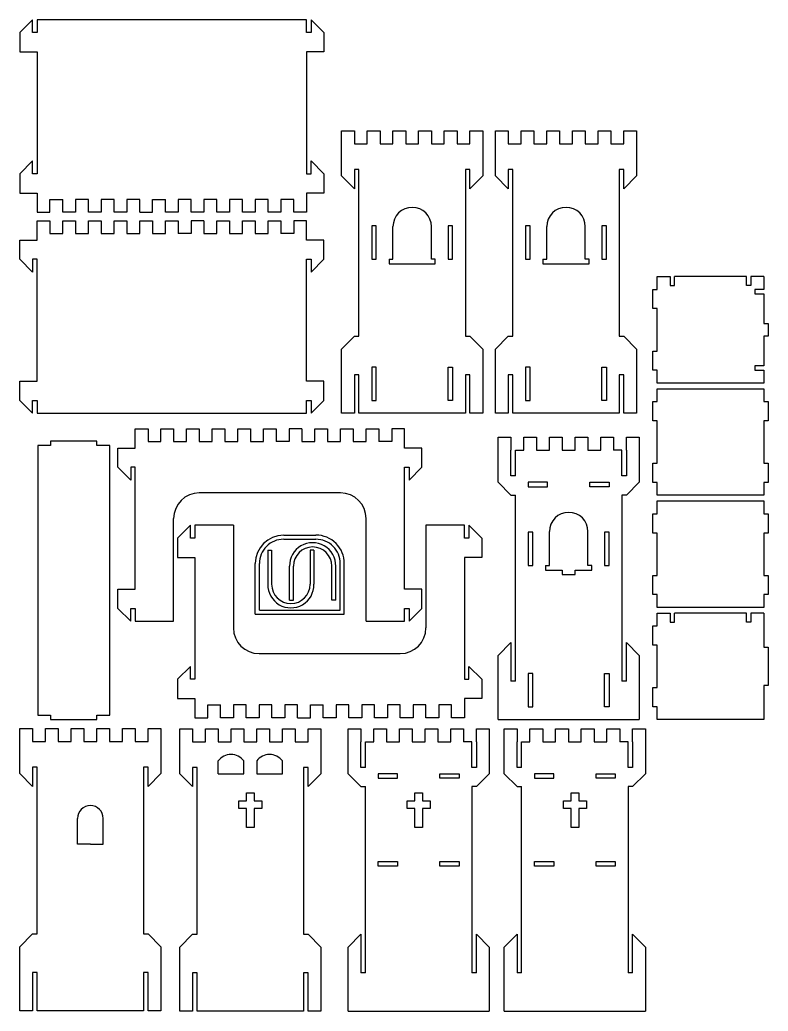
# Model space of a CAD drawing. Header units: millimetres. Extents: x 3 to 1433, y 3 to 703.
# Drawn here: x 905 to 1433, y 3 to 703 of the extents above; entities that cross this region are included whole.
import ezdxf

# ---------------------------------------------------------------- set-up
doc = ezdxf.new("R2010")
doc.units = ezdxf.units.MM

msp = doc.modelspace()

# ---------------------------------------------------------------- linework, layer by layer
for p, q in [((904.55, 693.95), (913.62, 703.02)), ((913.62, 693.95), (913.62, 703.02)), ((1107.17, 703.02), (916.79, 703.02)), ((916.79, 703.02), (916.79, 693.95)), ((1107.17, 693.95), (1107.17, 703.02)), ((1119.41, 693.95), (1110.34, 703.02)), ((1110.34, 703.02), (1110.34, 693.95)), ((904.55, 693.95), (904.55, 680.35)), ((916.79, 693.95), (913.62, 693.95)), ((1110.34, 693.95), (1107.17, 693.95)), ((1119.41, 693.95), (1119.41, 680.35)), ((904.55, 680.35), (916.79, 680.35)), ((916.79, 680.35), (916.79, 594.23)), ((1119.41, 680.35), (1107.17, 680.35)), ((1107.17, 680.35), (1107.17, 594.23)), ((1131.93, 592.76), (1131.93, 624.49)), ((1131.93, 624.49), (1141, 624.49)), ((1141, 624.49), (1141, 615.43)), ((1150.06, 615.43), (1150.06, 624.49)), ((1150.06, 624.49), (1159.13, 624.49)), ((1159.13, 624.49), (1159.13, 615.43)), ((1168.19, 615.43), (1168.19, 624.49)), ((1168.19, 624.49), (1177.26, 624.49)), ((1177.26, 624.49), (1177.26, 615.43)), ((1186.33, 615.43), (1186.33, 624.49)), ((1186.33, 624.49), (1195.39, 624.49)), ((1195.39, 624.49), (1195.39, 615.43)), ((1204.46, 615.43), (1204.46, 624.49)), ((1204.46, 624.49), (1213.52, 624.49)), ((1213.52, 624.49), (1213.52, 615.43)), ((1222.59, 615.43), (1222.59, 624.49)), ((1222.59, 624.49), (1231.65, 624.49)), ((1231.65, 624.49), (1231.65, 592.76)), ((1240.61, 592.76), (1240.61, 624.49)), ((1240.61, 624.49), (1249.68, 624.49)), ((1249.68, 624.49), (1249.68, 615.43)), ((1258.74, 615.43), (1258.74, 624.49)), ((1258.74, 624.49), (1267.81, 624.49)), ((1267.81, 624.49), (1267.81, 615.43)), ((1276.87, 615.43), (1276.87, 624.49)), ((1276.87, 624.49), (1285.94, 624.49)), ((1285.94, 624.49), (1285.94, 615.43)), ((1295.01, 615.43), (1295.01, 624.49)), ((1295.01, 624.49), (1304.07, 624.49)), ((1304.07, 624.49), (1304.07, 615.43)), ((1313.14, 615.43), (1313.14, 624.49)), ((1313.14, 624.49), (1322.2, 624.49)), ((1322.2, 624.49), (1322.2, 615.43)), ((1331.27, 615.43), (1331.27, 624.49)), ((1331.27, 624.49), (1340.33, 624.49)), ((1340.33, 624.49), (1340.33, 592.76)), ((1141, 615.43), (1150.06, 615.43)), ((1159.13, 615.43), (1168.19, 615.43)), ((1177.26, 615.43), (1186.33, 615.43)), ((1195.39, 615.43), (1204.46, 615.43)), ((1213.52, 615.43), (1222.59, 615.43)), ((1249.68, 615.43), (1258.74, 615.43)), ((1267.81, 615.43), (1276.87, 615.43)), ((1285.94, 615.43), (1295.01, 615.43)), ((1304.07, 615.43), (1313.14, 615.43)), ((1322.2, 615.43), (1331.27, 615.43)), ((904.55, 594.23), (913.62, 603.3)), ((913.62, 594.23), (913.62, 603.3)), ((1110.34, 594.23), (1110.34, 603.3)), ((1119.41, 594.23), (1110.34, 603.3)), ((1144.17, 597.3), (1141, 597.3)), ((1141, 597.3), (1141, 583.7)), ((1144.17, 479.44), (1144.17, 597.3)), ((1222.59, 597.3), (1219.42, 597.3)), ((1219.42, 597.3), (1219.42, 479.44)), ((1222.59, 583.7), (1222.59, 597.3)), ((1252.85, 597.3), (1249.68, 597.3)), ((1249.68, 597.3), (1249.68, 583.7)), ((1252.85, 479.44), (1252.85, 597.3)), ((1331.27, 597.3), (1328.1, 597.3)), ((1328.1, 597.3), (1328.1, 479.44)), ((1331.27, 583.7), (1331.27, 597.3)), ((904.55, 594.23), (904.55, 580.63)), ((916.79, 594.23), (913.62, 594.23)), ((1107.17, 594.23), (1110.34, 594.23)), ((1119.41, 594.23), (1119.41, 580.63)), ((1131.93, 592.76), (1141, 583.7)), ((1231.65, 592.76), (1222.59, 583.7)), ((1240.61, 592.76), (1249.68, 583.7)), ((1340.33, 592.76), (1331.27, 583.7)), ((904.55, 580.63), (916.79, 580.63)), ((916.79, 580.63), (916.79, 567.03)), ((925.85, 567.03), (925.85, 576.1)), ((925.85, 576.1), (934.92, 576.1)), ((934.92, 567.03), (934.92, 576.1)), ((953.05, 576.1), (943.99, 576.1)), ((943.99, 576.1), (943.99, 567.03)), ((953.05, 567.03), (953.05, 576.1)), ((971.18, 576.1), (962.12, 576.1)), ((962.12, 576.1), (962.12, 567.03)), ((971.18, 567.03), (971.18, 576.1)), ((989.31, 576.1), (980.25, 576.1)), ((980.25, 576.1), (980.25, 567.03)), ((989.31, 567.03), (989.31, 576.1)), ((998.38, 567.03), (998.38, 576.1)), ((998.38, 576.1), (1007.45, 576.1)), ((1007.45, 567.03), (1007.45, 576.1)), ((1025.58, 576.1), (1016.51, 576.1)), ((1016.51, 576.1), (1016.51, 567.03)), ((1025.58, 567.03), (1025.58, 576.1)), ((1043.71, 576.1), (1034.64, 576.1)), ((1034.64, 576.1), (1034.64, 567.03)), ((1043.71, 567.03), (1043.71, 576.1)), ((1061.84, 576.1), (1052.77, 576.1)), ((1052.77, 576.1), (1052.77, 567.03)), ((1061.84, 567.03), (1061.84, 576.1)), ((1079.97, 576.1), (1070.91, 576.1)), ((1070.91, 576.1), (1070.91, 567.03)), ((1079.97, 567.03), (1079.97, 576.1)), ((1098.1, 576.1), (1089.04, 576.1)), ((1089.04, 576.1), (1089.04, 567.03)), ((1098.1, 567.03), (1098.1, 576.1)), ((1119.41, 580.63), (1107.17, 580.63)), ((1107.17, 580.63), (1107.17, 567.03)), ((916.79, 567.03), (925.85, 567.03)), ((916.79, 561.03), (925.85, 561.03)), ((916.79, 547.43), (916.79, 561.03)), ((925.85, 561.03), (925.85, 551.97)), ((943.99, 567.03), (934.92, 567.03)), ((934.92, 551.97), (934.92, 561.03)), ((934.92, 561.03), (943.99, 561.03)), ((943.99, 561.03), (943.99, 551.97)), ((962.12, 567.03), (953.05, 567.03)), ((953.05, 551.97), (953.05, 561.03)), ((953.05, 561.03), (962.12, 561.03)), ((962.12, 561.03), (962.12, 551.97)), ((980.25, 567.03), (971.18, 567.03)), ((971.18, 551.97), (971.18, 561.03)), ((971.18, 561.03), (980.25, 561.03)), ((980.25, 561.03), (980.25, 551.97)), ((989.31, 567.03), (998.38, 567.03)), ((989.31, 551.97), (989.31, 561.03)), ((989.31, 561.03), (998.38, 561.03)), ((998.38, 561.03), (998.38, 551.97)), ((1016.51, 567.03), (1007.45, 567.03)), ((1007.45, 551.97), (1007.45, 561.03)), ((1007.45, 561.03), (1016.51, 561.03)), ((1016.51, 561.03), (1016.51, 551.97)), ((1034.64, 567.03), (1025.58, 567.03)), ((1025.58, 561.03), (1025.58, 551.97)), ((1034.64, 561.03), (1025.58, 561.03)), ((1034.64, 561.03), (1034.64, 551.97)), ((1052.77, 567.03), (1043.71, 567.03)), ((1043.71, 551.97), (1043.71, 561.03)), ((1043.71, 561.03), (1052.77, 561.03)), ((1052.77, 561.03), (1052.77, 551.97)), ((1070.91, 567.03), (1061.84, 567.03)), ((1061.84, 551.97), (1061.84, 561.03)), ((1061.84, 561.03), (1070.91, 561.03)), ((1070.91, 561.03), (1070.91, 551.97)), ((1089.04, 567.03), (1079.97, 567.03)), ((1079.97, 551.97), (1079.97, 561.03)), ((1079.97, 561.03), (1089.04, 561.03)), ((1089.04, 561.03), (1089.04, 551.97)), ((1107.17, 567.03), (1098.1, 567.03)), ((1107.17, 561.03), (1098.1, 561.03)), ((1098.1, 561.03), (1098.1, 551.97)), ((1107.17, 547.43), (1107.17, 561.03)), ((1156.41, 557.41), (1153.24, 557.41)), ((1153.24, 557.41), (1153.24, 533.84)), ((1156.41, 533.84), (1156.41, 557.41)), ((1168.19, 533.84), (1168.19, 556.95)), ((1195.39, 533.84), (1195.39, 556.95)), ((1210.35, 557.41), (1207.18, 557.41)), ((1207.18, 557.41), (1207.18, 533.84)), ((1210.35, 533.84), (1210.35, 557.41)), ((1265.09, 557.41), (1261.92, 557.41)), ((1261.92, 557.41), (1261.92, 533.84)), ((1265.09, 533.84), (1265.09, 557.41)), ((1276.87, 533.84), (1276.87, 556.95)), ((1304.07, 533.84), (1304.07, 556.95)), ((1319.03, 557.41), (1315.86, 557.41)), ((1315.86, 557.41), (1315.86, 533.84)), ((1319.03, 533.84), (1319.03, 557.41)), ((904.55, 533.84), (904.55, 547.43)), ((904.55, 547.43), (916.79, 547.43)), ((925.85, 551.97), (934.92, 551.97)), ((943.99, 551.97), (953.05, 551.97)), ((962.12, 551.97), (971.18, 551.97)), ((980.25, 551.97), (989.31, 551.97)), ((998.38, 551.97), (1007.45, 551.97)), ((1025.58, 551.97), (1016.51, 551.97)), ((1034.64, 551.97), (1043.71, 551.97)), ((1052.77, 551.97), (1061.84, 551.97)), ((1070.91, 551.97), (1079.97, 551.97)), ((1098.1, 551.97), (1089.04, 551.97)), ((1119.41, 547.43), (1107.17, 547.43)), ((1119.41, 533.84), (1119.41, 547.43)), ((904.55, 533.84), (913.62, 524.77)), ((916.79, 533.84), (913.62, 533.84)), ((913.62, 533.84), (913.62, 524.77)), ((916.79, 447.71), (916.79, 533.84)), ((1107.17, 447.71), (1107.17, 533.84)), ((1107.17, 533.84), (1110.34, 533.84)), ((1110.34, 533.84), (1110.34, 524.77)), ((1119.41, 533.84), (1110.34, 524.77)), ((1153.24, 533.84), (1156.41, 533.84)), ((1165.48, 533.84), (1165.48, 530.67)), ((1165.48, 533.84), (1168.19, 533.84)), ((1198.11, 533.84), (1195.39, 533.84)), ((1198.11, 530.67), (1198.11, 533.84)), ((1207.18, 533.84), (1210.35, 533.84)), ((1261.92, 533.84), (1265.09, 533.84)), ((1274.15, 533.84), (1274.15, 530.67)), ((1274.15, 533.84), (1276.87, 533.84)), ((1306.79, 533.84), (1304.07, 533.84)), ((1306.79, 530.67), (1306.79, 533.84)), ((1315.86, 533.84), (1319.03, 533.84)), ((1165.48, 530.67), (1198.11, 530.67)), ((1274.15, 530.67), (1306.79, 530.67)), ((1354.85, 512.59), (1354.85, 521.65)), ((1354.85, 521.65), (1363.92, 521.65)), ((1363.92, 521.65), (1363.92, 515.31)), ((1367.09, 515.31), (1367.09, 521.65)), ((1417.86, 521.65), (1367.09, 521.65)), ((1417.86, 515.31), (1417.86, 521.65)), ((1430.1, 521.65), (1421.03, 521.65)), ((1421.03, 521.65), (1421.03, 515.31)), ((1430.1, 521.65), (1430.1, 512.59)), ((1351.68, 498.99), (1351.68, 512.59)), ((1351.68, 512.59), (1354.85, 512.59)), ((1363.92, 515.31), (1367.09, 515.31)), ((1421.03, 515.31), (1417.86, 515.31)), ((1430.1, 512.59), (1423.75, 512.59)), ((1423.75, 512.59), (1423.75, 509.41)), ((1423.75, 509.41), (1430.1, 509.41)), ((1430.1, 509.41), (1430.1, 488.56)), ((1354.85, 498.99), (1351.68, 498.99)), ((1354.85, 469.07), (1354.85, 498.99)), ((1430.1, 488.56), (1433.27, 488.56)), ((1433.27, 488.56), (1433.27, 479.5)), ((1141, 479.44), (1131.93, 470.38)), ((1141, 479.44), (1144.17, 479.44)), ((1219.42, 479.44), (1222.59, 479.44)), ((1222.59, 479.44), (1231.65, 470.38)), ((1249.68, 479.44), (1240.61, 470.38)), ((1249.68, 479.44), (1252.85, 479.44)), ((1328.1, 479.44), (1331.27, 479.44)), ((1331.27, 479.44), (1340.33, 470.38)), ((1433.27, 479.5), (1430.1, 479.5)), ((1430.1, 479.5), (1430.1, 458.65)), ((1131.93, 425.05), (1131.93, 470.38)), ((1231.65, 470.38), (1231.65, 425.05)), ((1240.61, 425.05), (1240.61, 470.38)), ((1340.33, 470.38), (1340.33, 425.05)), ((1351.68, 455.47), (1351.68, 469.07)), ((1351.68, 469.07), (1354.85, 469.07)), ((1153.24, 457.68), (1153.24, 452.24)), ((1156.41, 457.68), (1153.24, 457.68)), ((1156.41, 434.11), (1156.41, 457.68)), ((1207.18, 434.11), (1207.18, 457.68)), ((1207.18, 457.68), (1210.35, 457.68)), ((1210.35, 457.68), (1210.35, 452.24)), ((1261.92, 457.68), (1261.92, 452.24)), ((1265.09, 457.68), (1261.92, 457.68)), ((1265.09, 434.11), (1265.09, 457.68)), ((1315.86, 434.11), (1315.86, 457.68)), ((1315.86, 457.68), (1319.03, 457.68)), ((1319.03, 457.68), (1319.03, 452.24)), ((1354.85, 455.47), (1351.68, 455.47)), ((1354.85, 446.41), (1354.85, 455.47)), ((1430.1, 458.65), (1423.75, 458.65)), ((1423.75, 458.65), (1423.75, 455.47)), ((1423.75, 455.47), (1430.1, 455.47)), ((1430.1, 455.47), (1430.1, 446.41)), ((1144.17, 452.24), (1141, 452.24)), ((1141, 452.24), (1141, 425.05)), ((1144.17, 425.05), (1144.17, 452.24)), ((1153.24, 452.24), (1153.24, 434.11)), ((1210.35, 452.24), (1210.35, 434.11)), ((1222.59, 452.24), (1219.42, 452.24)), ((1219.42, 452.24), (1219.42, 425.05)), ((1222.59, 425.05), (1222.59, 452.24)), ((1252.85, 452.24), (1249.68, 452.24)), ((1249.68, 452.24), (1249.68, 425.05)), ((1252.85, 425.05), (1252.85, 452.24)), ((1261.92, 452.24), (1261.92, 434.11)), ((1319.03, 452.24), (1319.03, 434.11)), ((1331.27, 452.24), (1328.1, 452.24)), ((1328.1, 452.24), (1328.1, 425.05)), ((1331.27, 425.05), (1331.27, 452.24)), ((904.55, 434.11), (904.55, 447.71)), ((904.55, 447.71), (916.79, 447.71)), ((1119.41, 447.71), (1107.17, 447.71)), ((1119.41, 434.11), (1119.41, 447.71)), ((1430.1, 446.41), (1354.85, 446.41)), ((1354.85, 433.34), (1354.85, 442.41)), ((1354.85, 442.41), (1430.1, 442.41)), ((1430.1, 442.41), (1430.1, 433.34)), ((904.55, 434.11), (913.62, 425.05)), ((913.62, 425.05), (913.62, 434.11)), ((913.62, 434.11), (916.79, 434.11)), ((916.79, 434.11), (916.79, 425.05)), ((1107.17, 425.05), (1107.17, 434.11)), ((1107.17, 434.11), (1110.34, 434.11)), ((1110.34, 434.11), (1110.34, 425.05)), ((1119.41, 434.11), (1110.34, 425.05)), ((1153.24, 434.11), (1156.41, 434.11)), ((1210.35, 434.11), (1207.18, 434.11)), ((1261.92, 434.11), (1265.09, 434.11)), ((1319.03, 434.11), (1315.86, 434.11)), ((1351.68, 419.74), (1351.68, 433.34)), ((1351.68, 433.34), (1354.85, 433.34)), ((1430.1, 433.34), (1433.27, 433.34)), ((1433.27, 433.34), (1433.27, 419.74)), ((916.79, 425.05), (1107.17, 425.05)), ((1141, 425.05), (1131.93, 425.05)), ((1219.42, 425.05), (1144.17, 425.05)), ((1231.65, 425.05), (1222.59, 425.05)), ((1249.68, 425.05), (1240.61, 425.05)), ((1328.1, 425.05), (1252.85, 425.05)), ((1340.33, 425.05), (1331.27, 425.05)), ((986.04, 414.13), (995.11, 414.13)), ((986.04, 400.53), (986.04, 414.13)), ((995.11, 414.13), (995.11, 405.06)), ((1004.17, 405.06), (1004.17, 414.13)), ((1004.17, 414.13), (1013.24, 414.13)), ((1013.24, 414.13), (1013.24, 405.06)), ((1022.3, 405.06), (1022.3, 414.13)), ((1022.3, 414.13), (1031.37, 414.13)), ((1031.37, 414.13), (1031.37, 405.06)), ((1040.44, 405.06), (1040.44, 414.13)), ((1040.44, 414.13), (1049.5, 414.13)), ((1049.5, 414.13), (1049.5, 405.06)), ((1058.57, 405.06), (1058.57, 414.13)), ((1058.57, 414.13), (1067.63, 414.13)), ((1067.63, 414.13), (1067.63, 405.06)), ((1076.7, 405.06), (1076.7, 414.13)), ((1076.7, 414.13), (1085.76, 414.13)), ((1085.76, 414.13), (1085.76, 405.06)), ((1094.83, 414.13), (1094.83, 405.06)), ((1103.9, 414.13), (1094.83, 414.13)), ((1103.9, 414.13), (1103.9, 405.06)), ((1112.96, 405.06), (1112.96, 414.13)), ((1112.96, 414.13), (1122.03, 414.13)), ((1122.03, 414.13), (1122.03, 405.06)), ((1131.09, 405.06), (1131.09, 414.13)), ((1131.09, 414.13), (1140.16, 414.13)), ((1140.16, 414.13), (1140.16, 405.06)), ((1149.22, 405.06), (1149.22, 414.13)), ((1149.22, 414.13), (1158.29, 414.13)), ((1158.29, 414.13), (1158.29, 405.06)), ((1176.42, 414.13), (1167.36, 414.13)), ((1167.36, 414.13), (1167.36, 405.06)), ((1176.42, 400.53), (1176.42, 414.13)), ((1354.85, 419.74), (1351.68, 419.74)), ((1354.85, 389.83), (1354.85, 419.74)), ((1433.27, 419.74), (1430.1, 419.74)), ((1430.1, 419.74), (1430.1, 389.83)), ((1242.5, 376.39), (1242.5, 408.12)), ((1242.5, 408.12), (1251.57, 408.12)), ((1251.57, 408.12), (1251.57, 399.05)), ((1260.63, 399.05), (1260.63, 408.12)), ((1260.63, 408.12), (1269.7, 408.12)), ((1269.7, 408.12), (1269.7, 399.05)), ((1278.76, 399.05), (1278.76, 408.12)), ((1278.76, 408.12), (1287.83, 408.12)), ((1287.83, 408.12), (1287.83, 399.05)), ((1296.89, 399.05), (1296.89, 408.12)), ((1296.89, 408.12), (1305.96, 408.12)), ((1305.96, 408.12), (1305.96, 399.05)), ((1315.03, 399.05), (1315.03, 408.12)), ((1315.03, 408.12), (1324.09, 408.12)), ((1324.09, 408.12), (1324.09, 399.05)), ((1333.16, 399.05), (1333.16, 408.12)), ((1333.16, 408.12), (1342.22, 408.12)), ((1342.22, 408.12), (1342.22, 376.39)), ((917.28, 402.22), (917.28, 211.84)), ((926.34, 402.22), (917.28, 402.22)), ((958.98, 405.4), (926.34, 405.4)), ((926.34, 405.4), (926.34, 402.22)), ((958.98, 402.22), (958.98, 405.4)), ((968.05, 402.22), (958.98, 402.22)), ((968.05, 211.84), (968.05, 402.22)), ((973.8, 386.93), (973.8, 400.53)), ((973.8, 400.53), (986.04, 400.53)), ((995.11, 405.06), (1004.17, 405.06)), ((1013.24, 405.06), (1022.3, 405.06)), ((1031.37, 405.06), (1040.44, 405.06)), ((1049.5, 405.06), (1058.57, 405.06)), ((1067.63, 405.06), (1076.7, 405.06)), ((1094.83, 405.06), (1085.76, 405.06)), ((1103.9, 405.06), (1112.96, 405.06)), ((1122.03, 405.06), (1131.09, 405.06)), ((1140.16, 405.06), (1149.22, 405.06)), ((1167.36, 405.06), (1158.29, 405.06)), ((1188.66, 400.53), (1176.42, 400.53)), ((1188.66, 386.93), (1188.66, 400.53)), ((1251.57, 380.92), (1251.57, 399.05)), ((1254.74, 380.92), (1254.74, 399.05)), ((1254.74, 399.05), (1260.63, 399.05)), ((1269.7, 399.05), (1278.76, 399.05)), ((1287.83, 399.05), (1296.89, 399.05)), ((1305.96, 399.05), (1315.03, 399.05)), ((1329.98, 399.05), (1324.09, 399.05)), ((1329.98, 380.92), (1329.98, 399.05)), ((1333.16, 399.05), (1333.16, 380.92)), ((973.8, 386.93), (982.87, 377.86)), ((986.04, 386.93), (982.87, 386.93)), ((982.87, 386.93), (982.87, 377.86)), ((986.04, 300.8), (986.04, 386.93)), ((1176.42, 300.8), (1176.42, 386.93)), ((1176.42, 386.93), (1179.59, 386.93)), ((1179.59, 386.93), (1179.59, 377.86)), ((1188.66, 386.93), (1179.59, 377.86)), ((1351.68, 376.23), (1351.68, 389.83)), ((1351.68, 389.83), (1354.85, 389.83)), ((1430.1, 389.83), (1433.27, 389.83)), ((1433.27, 389.83), (1433.27, 376.23)), ((1254.74, 380.92), (1251.57, 380.92)), ((1333.16, 380.92), (1329.98, 380.92)), ((1242.5, 376.39), (1251.57, 367.32)), ((1263.8, 376.39), (1263.8, 373.21)), ((1277.4, 376.39), (1263.8, 376.39)), ((1263.8, 373.21), (1277.4, 373.21)), ((1277.4, 373.21), (1277.4, 376.39)), ((1307.32, 373.21), (1307.32, 376.39)), ((1307.32, 376.39), (1320.92, 376.39)), ((1320.92, 373.21), (1307.32, 373.21)), ((1320.92, 376.39), (1320.92, 373.21)), ((1342.22, 376.39), (1333.16, 367.32)), ((1354.85, 376.23), (1351.68, 376.23)), ((1354.85, 367.16), (1354.85, 376.23)), ((1433.27, 376.23), (1430.1, 376.23)), ((1430.1, 376.23), (1430.1, 367.16)), ((1131.09, 368.8), (1031.37, 368.8)), ((1251.57, 367.32), (1254.74, 367.32)), ((1254.74, 235.87), (1254.74, 367.32)), ((1333.16, 367.32), (1329.98, 367.32)), ((1329.98, 367.32), (1329.98, 235.87)), ((1430.1, 367.16), (1354.85, 367.16)), ((1354.85, 354.1), (1354.85, 363.16)), ((1354.85, 363.16), (1430.1, 363.16)), ((1430.1, 363.16), (1430.1, 354.1)), ((1013.24, 278.14), (1013.24, 350.67)), ((1149.22, 278.14), (1149.22, 350.67)), ((1351.68, 340.5), (1351.68, 354.1)), ((1351.68, 354.1), (1354.85, 354.1)), ((1430.1, 354.1), (1433.27, 354.1)), ((1433.27, 354.1), (1433.27, 340.5)), ((1016.05, 336.86), (1025.12, 345.93)), ((1025.12, 336.86), (1025.12, 345.93)), ((1028.29, 345.93), (1028.29, 336.86)), ((1055.49, 345.93), (1028.29, 345.93)), ((1055.49, 345.93), (1055.49, 273.4)), ((1218.67, 345.93), (1191.47, 345.93)), ((1191.47, 345.93), (1191.47, 273.4)), ((1218.67, 336.86), (1218.67, 345.93)), ((1230.91, 336.86), (1221.84, 345.93)), ((1221.84, 345.93), (1221.84, 336.86)), ((1016.05, 336.86), (1016.05, 323.26)), ((1028.29, 336.86), (1025.12, 336.86)), ((1090.99, 339), (1113.72, 339)), ((1221.84, 336.86), (1218.67, 336.86)), ((1230.91, 336.86), (1230.91, 323.26)), ((1266.98, 341.03), (1263.8, 341.03)), ((1263.8, 341.03), (1263.8, 317.46)), ((1266.98, 317.46), (1266.98, 341.03)), ((1278.76, 317.46), (1278.76, 341.49)), ((1305.96, 317.46), (1305.96, 341.49)), ((1320.92, 341.03), (1317.74, 341.03)), ((1317.74, 341.03), (1317.74, 317.46)), ((1320.92, 317.46), (1320.92, 341.03)), ((1354.85, 340.5), (1351.68, 340.5)), ((1354.85, 310.58), (1354.85, 340.5)), ((1433.27, 340.5), (1430.1, 340.5)), ((1430.1, 340.5), (1430.1, 310.58)), ((1090.99, 336.1), (1113.72, 336.1)), ((1016.05, 323.26), (1028.29, 323.26)), ((1028.29, 323.26), (1028.29, 237.14)), ((1079.72, 328.28), (1079.72, 304.26)), ((1079.72, 328.28), (1082.44, 328.28)), ((1082.44, 328.28), (1082.44, 304.26)), ((1112.36, 328.28), (1109.64, 328.28)), ((1109.64, 328.28), (1109.64, 304.26)), ((1112.36, 328.28), (1112.36, 304.26)), ((1230.91, 323.26), (1218.67, 323.26)), ((1218.67, 323.26), (1218.67, 237.14)), ((1070.9, 283.06), (1070.88, 318.91)), ((1073.8, 285.96), (1073.8, 318.91)), ((1095.11, 293.02), (1095.11, 317.05)), ((1097.83, 293.02), (1097.83, 317.05)), ((1125.03, 293.02), (1125.03, 317.05)), ((1127.75, 293.02), (1127.75, 317.05)), ((1130.91, 285.96), (1130.91, 318.91)), ((1133.81, 283.06), (1133.81, 318.91)), ((1263.8, 317.46), (1266.98, 317.46)), ((1276.04, 317.46), (1276.04, 314.29)), ((1276.04, 317.46), (1278.76, 317.46)), ((1308.68, 317.46), (1305.96, 317.46)), ((1308.68, 314.29), (1308.68, 317.46)), ((1317.74, 317.46), (1320.92, 317.46)), ((1276.04, 314.29), (1287.83, 314.29)), ((1287.83, 314.29), (1287.83, 311.12)), ((1287.83, 311.12), (1296.89, 311.12)), ((1296.89, 314.29), (1308.68, 314.29)), ((1296.89, 311.12), (1296.89, 314.29)), ((1351.68, 296.98), (1351.68, 310.58)), ((1351.68, 310.58), (1354.85, 310.58)), ((1430.1, 310.58), (1433.27, 310.58)), ((1433.27, 310.58), (1433.27, 296.98)), ((973.8, 287.21), (973.8, 300.8)), ((973.8, 300.8), (986.04, 300.8)), ((1188.66, 300.8), (1176.42, 300.8)), ((1188.66, 287.21), (1188.66, 300.8)), ((1354.85, 296.98), (1351.68, 296.98)), ((1354.85, 287.92), (1354.85, 296.98)), ((1433.27, 296.98), (1430.1, 296.98)), ((1430.1, 296.98), (1430.1, 287.92)), ((973.8, 287.21), (982.87, 278.14)), ((982.87, 278.14), (982.87, 287.21)), ((982.87, 287.21), (986.04, 287.21)), ((986.04, 287.21), (986.04, 278.14)), ((1095.11, 293.02), (1097.83, 293.02)), ((1127.75, 293.02), (1125.03, 293.02)), ((1176.42, 278.14), (1176.42, 287.21)), ((1176.42, 287.21), (1179.59, 287.21)), ((1179.59, 287.21), (1179.59, 278.14)), ((1188.66, 287.21), (1179.59, 278.14)), ((1430.1, 287.92), (1354.85, 287.92)), ((1070.9, 283.06), (1133.81, 283.06)), ((1073.8, 285.96), (1130.91, 285.96)), ((1354.85, 274.85), (1354.85, 283.92)), ((1354.85, 283.92), (1363.92, 283.92)), ((1363.92, 283.92), (1363.92, 277.57)), ((1367.09, 277.57), (1367.09, 283.92)), ((1417.86, 283.92), (1367.09, 283.92)), ((1417.86, 277.57), (1417.86, 283.92)), ((1430.1, 283.92), (1421.03, 283.92)), ((1421.03, 283.92), (1421.03, 277.57)), ((1430.1, 283.92), (1430.1, 259.89)), ((986.04, 278.14), (1013.24, 278.14)), ((1149.22, 278.14), (1176.42, 278.14)), ((1351.68, 261.25), (1351.68, 274.85)), ((1351.68, 274.85), (1354.85, 274.85)), ((1363.92, 277.57), (1367.09, 277.57)), ((1421.03, 277.57), (1417.86, 277.57)), ((1251.57, 263.07), (1242.5, 254)), ((1251.57, 263.07), (1251.57, 235.87)), ((1333.16, 235.87), (1333.16, 263.07)), ((1333.16, 263.07), (1342.22, 254)), ((1354.85, 261.25), (1351.68, 261.25)), ((1354.85, 231.34), (1354.85, 261.25)), ((1430.1, 259.89), (1433.27, 259.89)), ((1433.27, 259.89), (1433.27, 232.7)), ((1073.62, 255.27), (1173.34, 255.27)), ((1242.5, 208.67), (1242.5, 254)), ((1342.22, 254), (1342.22, 208.67)), ((1016.05, 237.14), (1025.12, 246.21)), ((1025.12, 237.14), (1025.12, 246.21)), ((1221.84, 237.14), (1221.84, 246.21)), ((1230.91, 237.14), (1221.84, 246.21)), ((1266.98, 241.31), (1263.8, 241.31)), ((1263.8, 241.31), (1263.8, 235.87)), ((1266.98, 217.74), (1266.98, 241.31)), ((1317.74, 217.74), (1317.74, 241.31)), ((1317.74, 241.31), (1320.92, 241.31)), ((1320.92, 241.31), (1320.92, 235.87)), ((1016.05, 237.14), (1016.05, 223.54)), ((1028.29, 237.14), (1025.12, 237.14)), ((1218.67, 237.14), (1221.84, 237.14)), ((1230.91, 237.14), (1230.91, 223.54)), ((1254.74, 235.87), (1251.57, 235.87)), ((1263.8, 235.87), (1263.8, 217.74)), ((1320.92, 235.87), (1320.92, 217.74)), ((1333.16, 235.87), (1329.98, 235.87)), ((1351.68, 217.74), (1351.68, 231.34)), ((1351.68, 231.34), (1354.85, 231.34)), ((1433.27, 232.7), (1430.1, 232.7)), ((1430.1, 232.7), (1430.1, 208.67)), ((1016.05, 223.54), (1028.29, 223.54)), ((1028.29, 223.54), (1028.29, 209.94)), ((1037.36, 209.94), (1037.36, 219.01)), ((1037.36, 219.01), (1046.42, 219.01)), ((1046.42, 209.94), (1046.42, 219.01)), ((1064.56, 219.01), (1055.49, 219.01)), ((1055.49, 219.01), (1055.49, 209.94)), ((1064.56, 209.94), (1064.56, 219.01)), ((1082.69, 219.01), (1073.62, 219.01)), ((1073.62, 219.01), (1073.62, 209.94)), ((1082.69, 209.94), (1082.69, 219.01)), ((1100.82, 219.01), (1091.75, 219.01)), ((1091.75, 219.01), (1091.75, 209.94)), ((1100.82, 209.94), (1100.82, 219.01)), ((1109.88, 209.94), (1109.88, 219.01)), ((1109.88, 219.01), (1118.95, 219.01)), ((1118.95, 209.94), (1118.95, 219.01)), ((1137.08, 219.01), (1128.02, 219.01)), ((1128.02, 219.01), (1128.02, 209.94)), ((1137.08, 209.94), (1137.08, 219.01)), ((1155.21, 219.01), (1146.15, 219.01)), ((1146.15, 219.01), (1146.15, 209.94)), ((1155.21, 209.94), (1155.21, 219.01)), ((1173.34, 219.01), (1164.28, 219.01)), ((1164.28, 219.01), (1164.28, 209.94)), ((1173.34, 209.94), (1173.34, 219.01)), ((1191.47, 219.01), (1182.41, 219.01)), ((1182.41, 219.01), (1182.41, 209.94)), ((1191.47, 209.94), (1191.47, 219.01)), ((1209.61, 219.01), (1200.54, 219.01)), ((1200.54, 219.01), (1200.54, 209.94)), ((1209.61, 209.94), (1209.61, 219.01)), ((1230.91, 223.54), (1218.67, 223.54)), ((1218.67, 223.54), (1218.67, 209.94)), ((1263.8, 217.74), (1266.98, 217.74)), ((1320.92, 217.74), (1317.74, 217.74)), ((1354.85, 217.74), (1351.68, 217.74)), ((1354.85, 208.67), (1354.85, 217.74)), ((917.28, 211.84), (926.34, 211.84)), ((926.34, 211.84), (926.34, 208.67)), ((958.98, 208.67), (958.98, 211.84)), ((958.98, 211.84), (968.05, 211.84)), ((926.34, 208.67), (958.98, 208.67)), ((1028.29, 209.94), (1037.36, 209.94)), ((1055.49, 209.94), (1046.42, 209.94)), ((1073.62, 209.94), (1064.56, 209.94)), ((1091.75, 209.94), (1082.69, 209.94)), ((1100.82, 209.94), (1109.88, 209.94)), ((1128.02, 209.94), (1118.95, 209.94)), ((1146.15, 209.94), (1137.08, 209.94)), ((1164.28, 209.94), (1155.21, 209.94)), ((1182.41, 209.94), (1173.34, 209.94)), ((1200.54, 209.94), (1191.47, 209.94)), ((1218.67, 209.94), (1209.61, 209.94)), ((1242.5, 208.67), (1342.22, 208.67)), ((1430.1, 208.67), (1354.85, 208.67)), ((904.55, 170.57), (904.55, 202.3)), ((904.55, 202.3), (913.62, 202.3)), ((913.62, 202.3), (913.62, 193.23)), ((922.68, 193.23), (922.68, 202.3)), ((922.68, 202.3), (931.75, 202.3)), ((931.75, 202.3), (931.75, 193.23)), ((940.81, 193.23), (940.81, 202.3)), ((940.81, 202.3), (949.88, 202.3)), ((949.88, 202.3), (949.88, 193.23)), ((958.94, 193.23), (958.94, 202.3)), ((958.94, 202.3), (968.01, 202.3)), ((968.01, 202.3), (968.01, 193.23)), ((977.08, 193.23), (977.08, 202.3)), ((977.08, 202.3), (986.14, 202.3)), ((986.14, 202.3), (986.14, 193.23)), ((995.21, 193.23), (995.21, 202.3)), ((995.21, 202.3), (1004.27, 202.3)), ((1004.27, 202.3), (1004.27, 170.57)), ((1017.5, 170.44), (1017.5, 202.17)), ((1017.5, 202.17), (1026.57, 202.17)), ((1026.57, 202.17), (1026.57, 193.1)), ((1035.63, 193.1), (1035.63, 202.17)), ((1035.63, 202.17), (1044.7, 202.17)), ((1044.7, 202.17), (1044.7, 193.1)), ((1053.77, 193.1), (1053.77, 202.17)), ((1053.77, 202.17), (1062.83, 202.17)), ((1062.83, 202.17), (1062.83, 193.1)), ((1071.9, 193.1), (1071.9, 202.17)), ((1071.9, 202.17), (1080.96, 202.17)), ((1080.96, 202.17), (1080.96, 193.1)), ((1090.03, 193.1), (1090.03, 202.17)), ((1090.03, 202.17), (1099.09, 202.17)), ((1099.09, 202.17), (1099.09, 193.1)), ((1108.16, 193.1), (1108.16, 202.17)), ((1108.16, 202.17), (1117.23, 202.17)), ((1117.23, 202.17), (1117.23, 170.44)), ((1136.45, 170.44), (1136.45, 202.17)), ((1136.45, 202.17), (1145.52, 202.17)), ((1145.52, 202.17), (1145.52, 193.1)), ((1154.58, 193.1), (1154.58, 202.17)), ((1154.58, 202.17), (1163.65, 202.17)), ((1163.65, 202.17), (1163.65, 193.1)), ((1172.71, 193.1), (1172.71, 202.17)), ((1172.71, 202.17), (1181.78, 202.17)), ((1181.78, 202.17), (1181.78, 193.1)), ((1190.85, 193.1), (1190.85, 202.17)), ((1190.85, 202.17), (1199.91, 202.17)), ((1199.91, 202.17), (1199.91, 193.1)), ((1208.98, 193.1), (1208.98, 202.17)), ((1208.98, 202.17), (1218.04, 202.17)), ((1218.04, 202.17), (1218.04, 193.1)), ((1227.11, 193.1), (1227.11, 202.17)), ((1227.11, 202.17), (1236.17, 202.17)), ((1236.17, 202.17), (1236.17, 170.44)), ((1246.85, 170.44), (1246.85, 202.17)), ((1246.85, 202.17), (1255.91, 202.17)), ((1255.91, 202.17), (1255.91, 193.1)), ((1264.98, 193.1), (1264.98, 202.17)), ((1264.98, 202.17), (1274.05, 202.17)), ((1274.05, 202.17), (1274.05, 193.1)), ((1283.11, 193.1), (1283.11, 202.17)), ((1283.11, 202.17), (1292.18, 202.17)), ((1292.18, 202.17), (1292.18, 193.1)), ((1301.24, 193.1), (1301.24, 202.17)), ((1301.24, 202.17), (1310.31, 202.17)), ((1310.31, 202.17), (1310.31, 193.1)), ((1319.37, 193.1), (1319.37, 202.17)), ((1319.37, 202.17), (1328.44, 202.17)), ((1328.44, 202.17), (1328.44, 193.1)), ((1337.51, 193.1), (1337.51, 202.17)), ((1337.51, 202.17), (1346.57, 202.17)), ((1346.57, 202.17), (1346.57, 170.44)), ((913.62, 193.23), (922.68, 193.23)), ((931.75, 193.23), (940.81, 193.23)), ((949.88, 193.23), (958.94, 193.23)), ((968.01, 193.23), (977.08, 193.23)), ((986.14, 193.23), (995.21, 193.23)), ((1026.57, 193.1), (1035.63, 193.1)), ((1044.7, 193.1), (1053.77, 193.1)), ((1062.83, 193.1), (1071.9, 193.1)), ((1080.96, 193.1), (1090.03, 193.1)), ((1099.09, 193.1), (1108.16, 193.1)), ((1145.52, 174.97), (1145.52, 193.1)), ((1148.69, 174.97), (1148.69, 193.1)), ((1148.69, 193.1), (1154.58, 193.1)), ((1163.65, 193.1), (1172.71, 193.1)), ((1181.78, 193.1), (1190.85, 193.1)), ((1199.91, 193.1), (1208.98, 193.1)), ((1223.93, 193.1), (1218.04, 193.1)), ((1223.93, 174.97), (1223.93, 193.1)), ((1227.11, 193.1), (1227.11, 174.97)), ((1255.91, 174.97), (1255.91, 193.1)), ((1259.09, 174.97), (1259.09, 193.1)), ((1259.09, 193.1), (1264.98, 193.1)), ((1274.05, 193.1), (1283.11, 193.1)), ((1292.18, 193.1), (1301.24, 193.1)), ((1310.31, 193.1), (1319.37, 193.1)), ((1334.33, 193.1), (1328.44, 193.1)), ((1334.33, 174.97), (1334.33, 193.1)), ((1337.51, 193.1), (1337.51, 174.97)), ((916.79, 175.1), (913.62, 175.1)), ((913.62, 175.1), (913.62, 161.5)), ((916.79, 57.25), (916.79, 175.1)), ((995.21, 175.1), (992.03, 175.1)), ((992.03, 175.1), (992.03, 57.25)), ((995.21, 161.5), (995.21, 175.1)), ((1044.7, 170.44), (1044.7, 179.5)), ((1062.83, 170.44), (1062.83, 179.5)), ((1071.9, 179.5), (1071.9, 170.44)), ((1090.03, 170.44), (1090.03, 179.5)), ((904.55, 170.57), (913.62, 161.5)), ((1004.27, 170.57), (995.21, 161.5)), ((1017.5, 170.44), (1026.57, 161.37)), ((1029.74, 174.97), (1026.57, 174.97)), ((1026.57, 174.97), (1026.57, 161.37)), ((1029.74, 57.11), (1029.74, 174.97)), ((1044.7, 170.44), (1062.83, 170.44)), ((1071.9, 170.44), (1090.03, 170.44)), ((1108.16, 174.97), (1104.99, 174.97)), ((1104.99, 174.97), (1104.99, 57.11)), ((1108.16, 161.37), (1108.16, 174.97)), ((1117.23, 170.44), (1108.16, 161.37)), ((1136.45, 170.44), (1145.52, 161.37)), ((1148.69, 174.97), (1145.52, 174.97)), ((1157.76, 170.44), (1157.76, 167.26)), ((1171.35, 170.44), (1157.76, 170.44)), ((1171.35, 167.26), (1171.35, 170.44)), ((1201.27, 167.26), (1201.27, 170.44)), ((1201.27, 170.44), (1214.87, 170.44)), ((1214.87, 170.44), (1214.87, 167.26)), ((1227.11, 174.97), (1223.93, 174.97)), ((1236.17, 170.44), (1227.11, 161.37)), ((1246.85, 170.44), (1255.91, 161.37)), ((1259.09, 174.97), (1255.91, 174.97)), ((1268.15, 170.44), (1268.15, 167.26)), ((1281.75, 170.44), (1268.15, 170.44)), ((1281.75, 167.26), (1281.75, 170.44)), ((1311.67, 167.26), (1311.67, 170.44)), ((1311.67, 170.44), (1325.27, 170.44)), ((1325.27, 170.44), (1325.27, 167.26)), ((1337.51, 174.97), (1334.33, 174.97)), ((1346.57, 170.44), (1337.51, 161.37)), ((1145.52, 161.37), (1148.69, 161.37)), ((1148.69, 29.92), (1148.69, 161.37)), ((1157.76, 167.26), (1171.35, 167.26)), ((1214.87, 167.26), (1201.27, 167.26)), ((1227.11, 161.37), (1223.93, 161.37)), ((1223.93, 161.37), (1223.93, 29.92)), ((1255.91, 161.37), (1259.09, 161.37)), ((1259.09, 29.92), (1259.09, 161.37)), ((1268.15, 167.26), (1281.75, 167.26)), ((1325.27, 167.26), (1311.67, 167.26)), ((1337.51, 161.37), (1334.33, 161.37)), ((1334.33, 161.37), (1334.33, 29.92)), ((1064.64, 151.4), (1064.64, 156.84)), ((1064.64, 156.84), (1067.36, 156.84)), ((1067.36, 156.84), (1070.08, 156.84)), ((1070.08, 156.84), (1070.08, 151.4)), ((1183.59, 151.4), (1183.59, 156.84)), ((1183.59, 156.84), (1186.31, 156.84)), ((1186.31, 156.84), (1189.03, 156.84)), ((1189.03, 156.84), (1189.03, 151.4)), ((1293.99, 151.4), (1293.99, 156.84)), ((1293.99, 156.84), (1296.71, 156.84)), ((1296.71, 156.84), (1299.43, 156.84)), ((1299.43, 156.84), (1299.43, 151.4)), ((1059.21, 145.96), (1059.21, 151.4)), ((1059.21, 151.4), (1064.64, 151.4)), ((1070.08, 151.4), (1075.52, 151.4)), ((1075.52, 151.4), (1075.52, 145.96)), ((1178.15, 145.96), (1178.15, 151.4)), ((1178.15, 151.4), (1183.59, 151.4)), ((1189.03, 151.4), (1194.47, 151.4)), ((1194.47, 151.4), (1194.47, 145.96)), ((1288.55, 145.96), (1288.55, 151.4)), ((1288.55, 151.4), (1293.99, 151.4)), ((1299.43, 151.4), (1304.87, 151.4)), ((1304.87, 151.4), (1304.87, 145.96)), ((1064.64, 145.96), (1059.21, 145.96)), ((1064.64, 132.36), (1064.64, 145.96)), ((1075.52, 145.96), (1070.08, 145.96)), ((1070.08, 145.96), (1070.08, 132.36)), ((1183.59, 145.96), (1178.15, 145.96)), ((1183.59, 132.36), (1183.59, 145.96)), ((1194.47, 145.96), (1189.03, 145.96)), ((1189.03, 145.96), (1189.03, 132.36)), ((1293.99, 145.96), (1288.55, 145.96)), ((1293.99, 132.36), (1293.99, 145.96)), ((1304.87, 145.96), (1299.43, 145.96)), ((1299.43, 145.96), (1299.43, 132.36)), ((945.35, 120.71), (945.35, 138.84)), ((963.48, 120.71), (963.48, 138.84)), ((1070.08, 132.36), (1064.64, 132.36)), ((1189.03, 132.36), (1183.59, 132.36)), ((1299.43, 132.36), (1293.99, 132.36)), ((954.41, 120.71), (945.35, 120.71)), ((954.41, 120.71), (963.48, 120.71)), ((1157.76, 108.34), (1171.35, 108.34)), ((1157.76, 105.16), (1157.76, 108.34)), ((1171.35, 105.16), (1157.76, 105.16)), ((1171.35, 108.34), (1171.35, 105.16)), ((1201.27, 108.34), (1214.87, 108.34)), ((1201.27, 105.16), (1201.27, 108.34)), ((1214.87, 105.16), (1201.27, 105.16)), ((1214.87, 108.34), (1214.87, 105.16)), ((1268.15, 108.34), (1281.75, 108.34)), ((1268.15, 105.16), (1268.15, 108.34)), ((1281.75, 105.16), (1268.15, 105.16)), ((1281.75, 108.34), (1281.75, 105.16)), ((1311.67, 108.34), (1325.27, 108.34)), ((1311.67, 105.16), (1311.67, 108.34)), ((1325.27, 105.16), (1311.67, 105.16)), ((1325.27, 108.34), (1325.27, 105.16)), ((913.62, 57.25), (904.55, 48.18)), ((913.62, 57.25), (916.79, 57.25)), ((992.03, 57.25), (995.21, 57.25)), ((995.21, 57.25), (1004.27, 48.18)), ((1026.57, 57.11), (1017.5, 48.05)), ((1026.57, 57.11), (1029.74, 57.11)), ((1104.99, 57.11), (1108.16, 57.11)), ((1108.16, 57.11), (1117.23, 48.05)), ((1145.52, 57.11), (1136.45, 48.05)), ((1145.52, 57.11), (1145.52, 29.92)), ((1227.11, 29.92), (1227.11, 57.11)), ((1227.11, 57.11), (1236.17, 48.05)), ((1255.91, 57.11), (1246.85, 48.05)), ((1255.91, 57.11), (1255.91, 29.92)), ((1337.51, 29.92), (1337.51, 57.11)), ((1337.51, 57.11), (1346.57, 48.05)), ((904.55, 2.86), (904.55, 48.18)), ((1004.27, 48.18), (1004.27, 2.86)), ((1017.5, 2.72), (1017.5, 48.05)), ((1117.23, 48.05), (1117.23, 2.72)), ((1136.45, 2.72), (1136.45, 48.05)), ((1236.17, 48.05), (1236.17, 2.72)), ((1246.85, 2.72), (1246.85, 48.05)), ((1346.57, 48.05), (1346.57, 2.72)), ((916.79, 30.05), (913.62, 30.05)), ((913.62, 30.05), (913.62, 2.86)), ((916.79, 2.86), (916.79, 30.05)), ((995.21, 30.05), (992.03, 30.05)), ((992.03, 30.05), (992.03, 2.86)), ((995.21, 2.86), (995.21, 30.05)), ((1029.74, 29.92), (1026.57, 29.92)), ((1026.57, 29.92), (1026.57, 2.72)), ((1029.74, 2.72), (1029.74, 29.92)), ((1108.16, 29.92), (1104.99, 29.92)), ((1104.99, 29.92), (1104.99, 2.72)), ((1108.16, 2.72), (1108.16, 29.92)), ((1148.69, 29.92), (1145.52, 29.92)), ((1227.11, 29.92), (1223.93, 29.92)), ((1259.09, 29.92), (1255.91, 29.92)), ((1337.51, 29.92), (1334.33, 29.92)), ((913.62, 2.86), (904.55, 2.86)), ((992.03, 2.86), (916.79, 2.86)), ((1004.27, 2.86), (995.21, 2.86)), ((1026.57, 2.72), (1017.5, 2.72)), ((1104.99, 2.72), (1029.74, 2.72)), ((1117.23, 2.72), (1108.16, 2.72)), ((1136.45, 2.72), (1236.17, 2.72)), ((1246.85, 2.72), (1346.57, 2.72))]:
    msp.add_line(p, q)
for centre, radius, start, end in [((1181.79, 556.95), 13.6, 0, 180), ((1290.47, 556.95), 13.6, 0, 180), ((1031.37, 350.67), 18.13, 90, 180), ((1131.09, 350.67), 18.13, 0, 90), ((1292.36, 341.49), 13.6, 0, 180), ((1091.03, 318.85), 20.15, 90.1228, 179.82452), ((1113.81, 318.99), 20.01, 359.75956, 90.24044), ((1090.93, 318.97), 17.13, 89.78802, 180.21198), ((1111.43, 317.34), 16.32, 358.95715, 181.04285), ((1111.43, 317.05), 13.6, 0, 180), ((1113.79, 318.97), 17.13, 359.78802, 90.21198), ((1096.04, 303.96), 16.32, 178.95715, 1.04285), ((1096.04, 304.26), 13.6, 180, 0), ((1073.62, 273.4), 18.13, 180, 270), ((1173.34, 273.4), 18.13, 270, 360), ((1053.77, 172.7), 11.33, 36.8699, 143.1301), ((1080.96, 172.7), 11.33, 36.8699, 143.1301), ((954.41, 138.84), 9.07, 0, 180)]:
    msp.add_arc(centre, radius, start, end)

doc.saveas('drawing.dxf')
